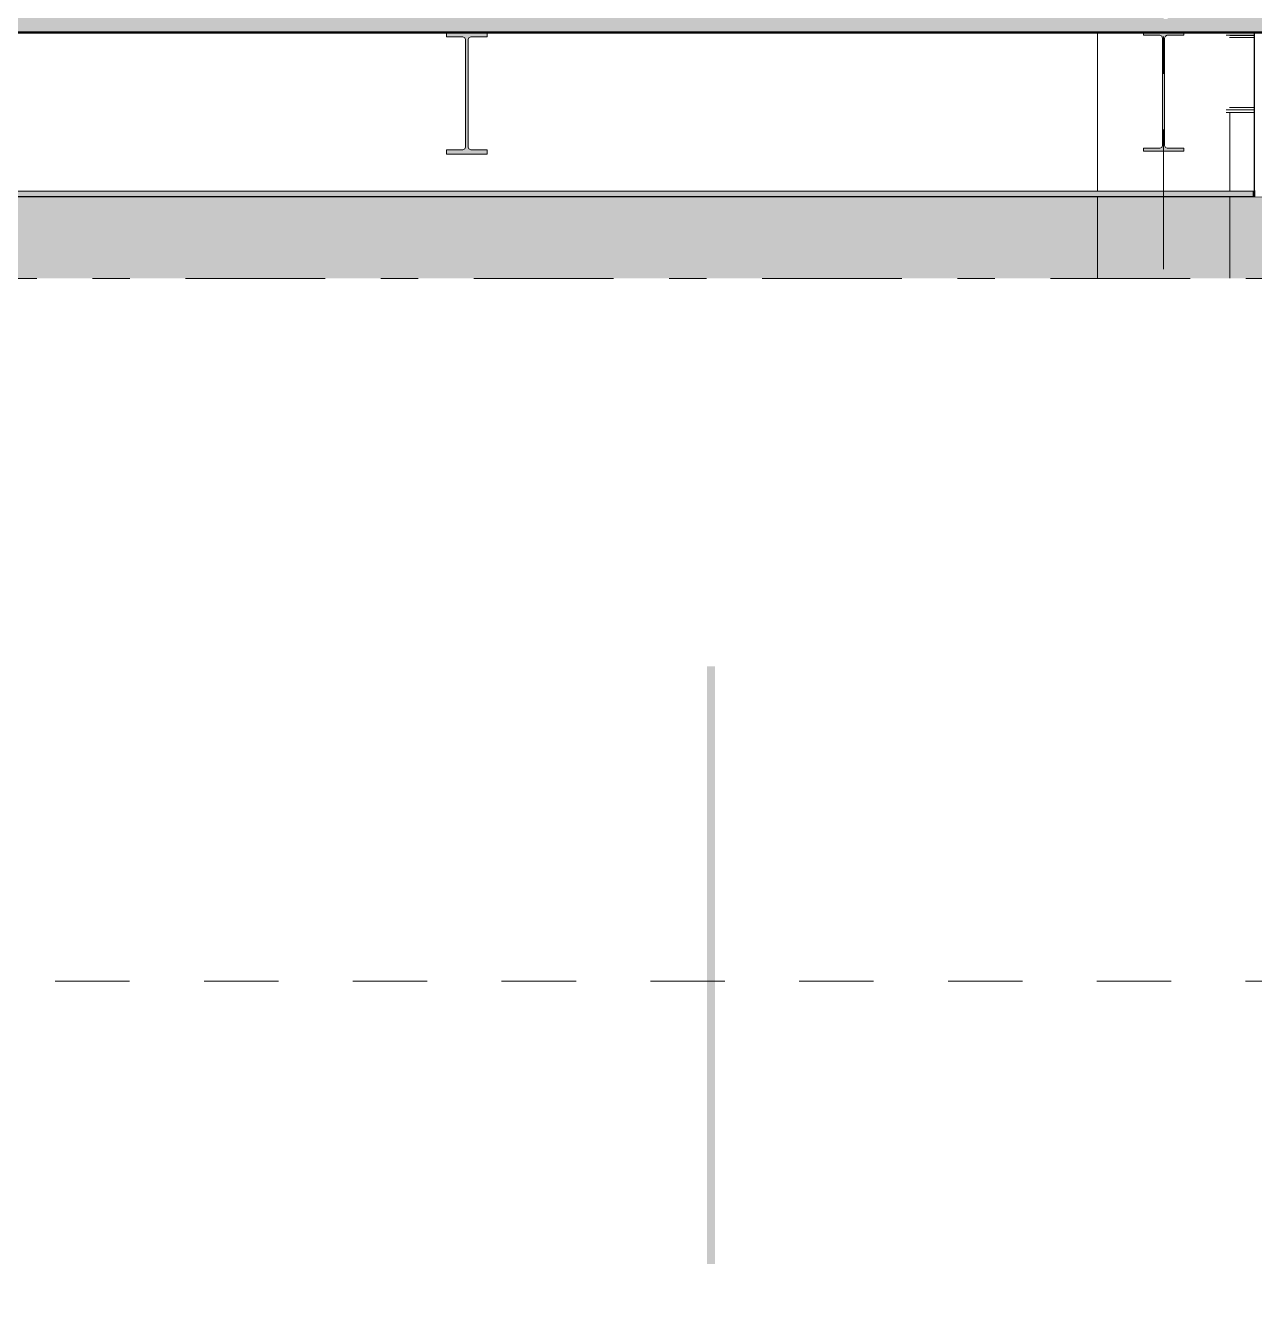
# Model space of a CAD drawing. Header units: millimetres. Extents: x -48147 to 1428745, y -495156 to 18123.
# Drawn here: x 1381457 to 1386117, y -487097 to -482223 of the extents above; entities that cross this region are included whole.
import ezdxf
from ezdxf.enums import TextEntityAlignment as Align

# ---------------------------------------------------------------- set-up
doc = ezdxf.new("R2010")
doc.units = ezdxf.units.MM
doc.header["$MEASUREMENT"] = 0
for name, pattern in [('Dashed', [2822.222233, 1411.111116, -1411.111116]), ('Double Dashed', [1093.611073, 529.166651, -211.666656, 141.111112, -211.666656]), ('Hidden Line', [55, 45, -10]), ('Wipeout_Contour', [1000, 0, -1000])]:
    doc.linetypes.add(name, pattern=pattern)
for name, color, linetype, lineweight, true_color in [('0_Pen_No__103', 7, 'Continuous', 15, 0xa6a6a6), ('0_Pen_No__105', 7, 'Continuous', 15, 0xa6a6a6), ('A-20-M_Ceiling_Pen_No__107', 7, 'Continuous', 15, 0xa6a6a6), ('A-20-M_Ceiling_Pen_No__29', 7, 'Continuous', 50, 0x2a2a2a), ('A-230-M_FLOOR.IFC Import_Pen_No__109', 7, 'Continuous', 15, 0xa6a6a6), ('A-230-M_FLOOR.IFC Import_Pen_No__29', 7, 'Continuous', 50, 0x2a2a2a), ('New_A-15-MG_Structural_Grid_Phase_2_Pen_No__222', 7, 'Continuous', 13, 0x65af33), ('New_A-25-M_Wall_Ext_Pen_No__107', 7, 'Continuous', 15, 0xa6a6a6), ('New_ArchiCAD Doors_Pen_No__63', 7, 'Continuous', 20, 0x606060)]:
    doc.layers.add(name, color=color, linetype=linetype, lineweight=lineweight, true_color=true_color)
for name, color, linetype, lineweight in [('0_Pen_No__143', 254, 'Continuous', 0), ('A-25-M_Wall_Int_Pen_No__87', 8, 'Continuous', 20), ('A-95-P_Drawing_Pen_No__1', 7, 'Continuous', 13), ('New_A-25-M_Wall_Ext_Pen_No__1', 7, 'Continuous', 13), ('New_A-25-M_Wall_Int_Pen_No__87', 8, 'Continuous', 20), ('New_A-25-M_Wall_Int_Pen_No__93', 8, 'Continuous', 13), ('New_A-30-M_Stair_Pen_No__121', 255, 'Continuous', 0), ('S-280-M_STRUCT_FRAME.IFC Import_Pen_No__1', 7, 'Continuous', 13), ('S-280-M_STRUCT_FRAME.IFC Import_Pen_No__160', 5, 'Continuous', 200), ('S-280-M_STRUCT_FRAME.IFC Import_Pen_No__90', 8, 'Continuous', 20)]:
    doc.layers.add(name, color=color, linetype=linetype, lineweight=lineweight)
for name, color, linetype in [('A-20-M_Ceiling', 7, 'Continuous'), ('A-230-M_FLOOR.IFC Import', 7, 'Continuous'), ('A-25-M_Wall_Int', 7, 'Continuous'), ('A-95-P_Drawing', 7, 'Continuous'), ('New_A-15-MG_Structural_Grid_Phase_2', 7, 'Continuous'), ('New_A-20-M_Floor_Slab', 7, 'Continuous'), ('New_A-25-M_Wall_Ext', 7, 'Continuous'), ('New_A-25-M_Wall_Int', 7, 'Continuous'), ('New_ArchiCAD Doors', 7, 'Continuous'), ('S-280-M_STRUCT_FRAME.IFC Import', 7, 'Continuous')]:
    doc.layers.add(name, color=color, linetype=linetype)
doc.styles.add('GENERATED_STYLE_2', font='')
doc.styles.get('GENERATED_STYLE_2').set_extended_font_data('Swis721 BT')

# ---------------------------------------------------------------- blocks, each defined once
blk = doc.blocks.new('Section Elem_11_2', base_point=(1341556.5, -489899))
at = {"color": 254, "linetype": 'Wipeout_Contour', "lineweight": 0, "ltscale": 5846752.659504052}
blk.add_wipeout([(1375523.4, -485849), (1375523.4, -486149), (1381281.4, -486149), (1381779, -485849)], dxfattribs=at).dxf.layer = 'New_A-20-M_Floor_Slab'
blk = doc.blocks.new('Section Elem_17_2', base_point=(1341556.5, -489899))
at = {"color": 254, "linetype": 'Wipeout_Contour', "lineweight": 0, "ltscale": 11748069.37315725}
blk.add_wipeout([(1385790.9, -486924), (1384049.5, -486924), (1384049.5, -489899), (1384049.6, -489899), (1384049.6, -487441), (1385559.6, -487441), (1385559.6, -489899), (1385790.9, -489899)], dxfattribs=at).dxf.layer = 'New_A-25-M_Wall_Int'
at = {"layer": 'New_A-25-M_Wall_Int_Pen_No__87', "linetype": 'Continuous'}
blk.add_line((1385790.9, -486924), (1385790.9, -489899), dxfattribs=at)
blk = doc.blocks.new('Section Elem_23_2', base_point=(1341556.5, -489899))
at = {"color": 254, "linetype": 'Wipeout_Contour', "lineweight": 0, "ltscale": 20611475.70616638}
blk.add_wipeout([(1385790.9, -489899), (1386118.5, -489899), (1386118.5, -487441), (1387928.5, -487441), (1387928.5, -489899), (1389914.5, -489899), (1389914.5, -487441), (1391724.5, -487441), (1391724.5, -489899), (1392094.5, -489899), (1392094.5, -486299), (1388914.7, -486299), (1388914.7, -486924), (1385790.9, -486924)], dxfattribs=at).dxf.layer = 'New_A-25-M_Wall_Int'
blk = doc.blocks.new('Section Elem_68_2', base_point=(1341556.5, -489899))
at = {"color": 254, "linetype": 'Wipeout_Contour', "lineweight": 0, "ltscale": 10247065.73238845}
blk.add_wipeout([(1379089.5, -486673.9), (1375609.5, -488771.3), (1375609.5, -489899), (1384049.5, -489899), (1384049.5, -484649), (1383769.5, -484649), (1380410.6, -486674)], dxfattribs=at).dxf.layer = 'New_A-25-M_Wall_Int'
at = {"layer": 'New_A-25-M_Wall_Int_Pen_No__93', "linetype": 'Continuous'}
for p, q in [((1380410.6, -486674), (1383769.5, -484649)), ((1383769.5, -484649), (1384049.5, -484649)), ((1384049.5, -486924), (1384049.5, -489899))]:
    blk.add_line(p, q, dxfattribs=at)
blk = doc.blocks.new('Section Elem_71_2', base_point=(1341556.5, -489899))
at = {"color": 254, "linetype": 'Wipeout_Contour', "lineweight": 0, "ltscale": 5848104.324988522}
blk.add_wipeout([(1375523.4, -484649), (1375523.4, -485849), (1381779, -485849), (1383769.5, -484649)], dxfattribs=at).dxf.layer = 'New_A-25-M_Wall_Int'
at = {"layer": 'New_A-25-M_Wall_Int_Pen_No__87', "linetype": 'Continuous'}
for p, q in [((1375523.4, -484649), (1383769.5, -484649)), ((1375523.4, -485849), (1381779, -485849))]:
    blk.add_line(p, q, dxfattribs=at)
blk = doc.blocks.new('Section Elem_238_2', base_point=(1341556.5, -489899))
at = {"layer": 'New_A-25-M_Wall_Ext_Pen_No__107', "linetype": 'Continuous', "lineweight": 0, "true_color": 0x535353}
blk.add_hatch(color=251, dxfattribs=at).paths.add_polyline_path([(1386185.2, -477895), (1386182.2, -477895), (1386182.2, -482874), (1386185.2, -482874)])
at = {"layer": 'New_A-25-M_Wall_Ext_Pen_No__107', "linetype": 'Continuous'}
for points in [[(1386200.2, -477895), (1386185.2, -477895), (1386185.2, -482874), (1386200.2, -482874)], [(1386215.2, -482874), (1386215.2, -477895), (1386200.2, -477895), (1386200.2, -482874)]]:
    blk.add_hatch(color=256, dxfattribs=at).paths.add_polyline_path(points)
at = {"layer": 'New_A-25-M_Wall_Ext_Pen_No__1', "linetype": 'Continuous'}
blk.add_line((1386215.2, -477895), (1386215.2, -482874), dxfattribs=at)
at = {"color": 254, "linetype": 'Wipeout_Contour', "lineweight": 0, "ltscale": 5868133.680760654}
blk.add_wipeout([(1386182.2, -477895), (1386118.2, -477895), (1386118.2, -482874), (1386182.2, -482874)], dxfattribs=at).dxf.layer = 'New_A-25-M_Wall_Ext'
at = {"layer": 'New_A-25-M_Wall_Ext_Pen_No__107', "linetype": 'Continuous', "lineweight": 0, "true_color": 0x535353}
blk.add_hatch(color=251, dxfattribs=at).paths.add_polyline_path([(1386118.2, -477895), (1386115.2, -477895), (1386115.2, -482874), (1386118.2, -482874)])
at = {"layer": 'New_A-25-M_Wall_Ext_Pen_No__1', "linetype": 'Continuous'}
for p, q in [((1386115.2, -477895), (1386115.2, -481799)), ((1386118.2, -477895), (1386118.2, -482874)), ((1386182.2, -477895), (1386182.2, -482874)), ((1386185.2, -477895), (1386185.2, -482874)), ((1386200.2, -477895), (1386200.2, -482874)), ((1386115.2, -482099), (1386115.2, -482849))]:
    blk.add_line(p, q, dxfattribs=at)
at = {"layer": 'New_A-25-M_Wall_Ext_Pen_No__1', "linetype": 'Continuous', "flags": 128}
for points in [[(1386118.5, -477895), (1386118.2, -477895), (1386115.2, -477895)], [(1386215.2, -477895), (1386200.2, -477895), (1386185.2, -477895), (1386182.2, -477895), (1386118.5, -477895)], [(1386115.2, -481799), (1386115.2, -481824), (1386115.2, -482099)], [(1386215.2, -482874), (1386200.2, -482874), (1386185.2, -482874), (1386182.2, -482874), (1386118.2, -482874), (1386115.2, -482874)]]:
    blk.add_lwpolyline(points, dxfattribs=at)
blk = doc.blocks.new('Section Elem_239_2', base_point=(1341556.5, -489899))
at = {"color": 254, "linetype": 'Wipeout_Contour', "lineweight": 0, "ltscale": 5876492.687821057}
blk.add_wipeout([(1388914.7, -486924), (1388914.7, -484649), (1384049.5, -484649), (1384049.5, -486924)], dxfattribs=at).dxf.layer = 'New_A-25-M_Wall_Int'
at = {"layer": 'New_A-25-M_Wall_Int_Pen_No__87', "linetype": 'Continuous'}
for p, q in [((1388914.7, -484649), (1384049.5, -484649)), ((1384049.5, -486924), (1384049.5, -484649)), ((1388914.7, -486924), (1384049.5, -486924))]:
    blk.add_line(p, q, dxfattribs=at)
blk = doc.blocks.new('Section Elem_325_2', base_point=(1341556.5, -489899))
at = {"layer": 'A-20-M_Ceiling_Pen_No__107', "linetype": 'Continuous'}
blk.add_hatch(color=256, dxfattribs=at).paths.add_polyline_path([(1386115.2, -482874), (1386115.2, -482849), (1375508.4, -482849), (1375508.4, -482874)])
at = {"layer": 'A-20-M_Ceiling_Pen_No__29', "linetype": 'Continuous'}
for p, q in [((1386115.2, -482849), (1375523.4, -482849)), ((1386115.2, -482849), (1386115.2, -482874)), ((1386115.2, -482874), (1375523.4, -482874))]:
    blk.add_line(p, q, dxfattribs=at)
blk = doc.blocks.new('Section Elem_334_2', base_point=(1341556.5, -489899))
at = {"color": 254, "linetype": 'Wipeout_Contour', "lineweight": 0, "ltscale": 5855850.300559551}
blk.add_wipeout([(1381597.9, -483815), (1381531.9, -483749), (1381531.9, -484649), (1381597.9, -484649)], dxfattribs=at).dxf.layer = 'New_ArchiCAD Doors'
at = {"color": 254, "linetype": 'Wipeout_Contour', "lineweight": 0, "ltscale": 5859413.905955237}
blk.add_wipeout([(1382541.9, -483749), (1382475.9, -483815), (1382475.9, -484649), (1382541.9, -484649)], dxfattribs=at).dxf.layer = 'New_ArchiCAD Doors'
at = {"color": 254, "linetype": 'Wipeout_Contour', "lineweight": 0, "ltscale": 5857058.721850092}
blk.add_wipeout([(1381531.9, -483749), (1381597.9, -483815), (1382475.9, -483815), (1382541.9, -483749)], dxfattribs=at).dxf.layer = 'New_ArchiCAD Doors'
at = {"layer": 'New_ArchiCAD Doors_Pen_No__63', "linetype": 'Continuous'}
for p, q in [((1381531.9, -483749), (1381531.9, -484649)), ((1382541.9, -483749), (1381531.9, -483749)), ((1382541.9, -484649), (1382541.9, -483749))]:
    blk.add_line(p, q, dxfattribs=at)
at = {"color": 254, "linetype": 'Wipeout_Contour', "lineweight": 0, "ltscale": 5856014.48928483}
blk.add_wipeout([(1381604.9, -483822), (1381597.9, -483822), (1381597.9, -484649), (1381604.9, -484649)], dxfattribs=at).dxf.layer = 'New_ArchiCAD Doors'
at = {"color": 254, "linetype": 'Wipeout_Contour', "lineweight": 0, "ltscale": 5859302.494552394}
blk.add_wipeout([(1382468.9, -483822), (1382468.9, -484649), (1382475.9, -484649), (1382475.9, -483822)], dxfattribs=at).dxf.layer = 'New_ArchiCAD Doors'
at = {"color": 254, "linetype": 'Wipeout_Contour', "lineweight": 0, "ltscale": 8785663.05676935}
blk.add_wipeout([(1381597.9, -483815), (1381597.9, -483822), (1381604.9, -483822), (1382468.9, -483822), (1382475.9, -483822), (1382475.9, -483815)], dxfattribs=at).dxf.layer = 'New_ArchiCAD Doors'
at = {"color": 254, "linetype": 'Wipeout_Contour', "lineweight": 0, "ltscale": 5857658.421251265}
blk.add_wipeout([(1382468.9, -483822), (1381604.9, -483822), (1381604.9, -484649), (1382468.9, -484649)], dxfattribs=at).dxf.layer = 'New_ArchiCAD Doors'
at = {"layer": 'New_ArchiCAD Doors_Pen_No__63', "linetype": 'Continuous'}
for p, q in [((1381597.9, -484649), (1381597.9, -483815)), ((1381597.9, -483815), (1382475.9, -483815)), ((1381604.9, -484649), (1381604.9, -483822)), ((1381604.9, -483822), (1382468.9, -483822)), ((1382468.9, -483824.2), (1382432.1, -483866.1)), ((1382468.9, -484649), (1382468.9, -483822)), ((1382468.9, -483822), (1382468.9, -484649)), ((1382475.9, -483815), (1382475.9, -484649)), ((1382399.2, -483903.7), (1382346.4, -483963.8)), ((1382313.4, -484001.4), (1382260.7, -484061.6)), ((1382227.7, -484099.1), (1382175, -484159.3)), ((1382142, -484196.9), (1382089.2, -484257)), ((1382056.3, -484294.6), (1382003.5, -484354.7)), ((1381970.5, -484392.3), (1381917.8, -484452.5)), ((1381884.8, -484490.1), (1381832.1, -484550.2)), ((1381799.1, -484587.8), (1381746.3, -484647.9))]:
    blk.add_line(p, q, dxfattribs=at)
blk = doc.blocks.new('Section Elem_335_2', base_point=(1341556.5, -489899))
at = {"color": 254, "linetype": 'Wipeout_Contour', "lineweight": 0, "ltscale": 41016348.50802457}
blk.add_wipeout([(1383052.8, -482249), (1380693.5, -482249), (1380693.5, -482849), (1385522.5, -482849), (1385522.5, -482249), (1383207.2, -482249), (1383207.2, -482266), (1383145, -482266), (1383137.8, -482268.9), (1383134.8, -482276.2), (1383134.8, -482414), (1383134.9, -482414), (1383134.9, -482614), (1383134.8, -482614), (1383134.8, -482683.8), (1383137.8, -482691), (1383145, -482694), (1383207.2, -482694), (1383207.2, -482711), (1383052.8, -482711), (1383052.8, -482694), (1383115, -482694), (1383122.2, -482691), (1383125.2, -482683.8), (1383125.2, -482276.2), (1383122.2, -482268.9), (1383115, -482266), (1383052.8, -482266)], dxfattribs=at).dxf.layer = 'New_A-25-M_Wall_Int'
at = {"color": 254, "linetype": 'Wipeout_Contour', "lineweight": 0, "ltscale": 11718688.72198509}
blk.add_wipeout([(1380693.5, -484649), (1381531.9, -484649), (1381531.9, -483749), (1382541.9, -483749), (1382541.9, -484649), (1385522.5, -484649), (1385522.5, -482874), (1380693.5, -482874)], dxfattribs=at).dxf.layer = 'New_A-25-M_Wall_Int'
blk = doc.blocks.new('Section Elem_343_2', base_point=(1341556.5, -489899))
at = {"color": 254, "linetype": 'Wipeout_Contour', "lineweight": 0, "ltscale": 5870863.049274057}
blk.add_wipeout([(1386024.4, -482849), (1386115.2, -482849), (1386115.2, -482552.8), (1386024.4, -482552.8)], dxfattribs=at).dxf.layer = 'New_A-25-M_Wall_Int'
at = {"color": 254, "linetype": 'Wipeout_Contour', "lineweight": 0, "ltscale": 11751953.11069979}
blk.add_wipeout([(1388169.5, -482874), (1386024.4, -482874), (1386024.4, -484649), (1386165.2, -484649), (1386165.2, -483391), (1387675.2, -483391), (1387675.2, -484649), (1388169.5, -484649)], dxfattribs=at).dxf.layer = 'New_A-25-M_Wall_Int'
blk = doc.blocks.new('Section Elem_352_2', base_point=(1341556.5, -489899))
at = {"color": 254, "linetype": 'Wipeout_Contour', "lineweight": 0, "ltscale": 5868604.122242348}
blk.add_wipeout([(1385526.8, -482249), (1385522.5, -482249), (1385522.5, -482849), (1385526.8, -482849)], dxfattribs=at).dxf.layer = 'A-25-M_Wall_Int'
at = {"color": 254, "linetype": 'Wipeout_Contour', "lineweight": 0, "ltscale": 5870201.93145214}
blk.add_wipeout([(1385526.8, -482874), (1385522.5, -482874), (1385522.5, -484649), (1385526.8, -484649)], dxfattribs=at).dxf.layer = 'A-25-M_Wall_Int'
at = {"color": 254, "linetype": 'Wipeout_Contour', "lineweight": 0, "ltscale": 5868634.541838987}
blk.add_wipeout([(1385538.6, -482249), (1385526.8, -482249), (1385526.8, -482849), (1385538.6, -482849)], dxfattribs=at).dxf.layer = 'A-25-M_Wall_Int'
at = {"color": 254, "linetype": 'Wipeout_Contour', "lineweight": 0, "ltscale": 5870232.342892321}
blk.add_wipeout([(1385526.8, -482874), (1385526.8, -484649), (1385538.6, -484649), (1385538.6, -482874)], dxfattribs=at).dxf.layer = 'A-25-M_Wall_Int'
at = {"color": 254, "linetype": 'Wipeout_Contour', "lineweight": 0, "ltscale": 5868692.592222963}
blk.add_wipeout([(1385557.5, -482249), (1385538.6, -482249), (1385538.6, -482849), (1385557.5, -482849)], dxfattribs=at).dxf.layer = 'A-25-M_Wall_Int'
at = {"color": 254, "linetype": 'Wipeout_Contour', "lineweight": 0, "ltscale": 5870290.377400016}
blk.add_wipeout([(1385557.5, -482874), (1385538.6, -482874), (1385538.6, -484649), (1385557.5, -484649)], dxfattribs=at).dxf.layer = 'A-25-M_Wall_Int'
at = {"layer": 'A-25-M_Wall_Int_Pen_No__87', "linetype": 'Continuous'}
for p, q in [((1385522.5, -482249), (1385522.5, -482849)), ((1385522.5, -482874), (1385522.5, -484649))]:
    blk.add_line(p, q, dxfattribs=at)
at = {"color": 254, "linetype": 'Wipeout_Contour', "lineweight": 0, "ltscale": 5868776.509040369}
blk.add_wipeout([(1385583, -482249), (1385557.5, -482249), (1385557.5, -482849), (1385583, -482849)], dxfattribs=at).dxf.layer = 'A-25-M_Wall_Int'
at = {"color": 254, "linetype": 'Wipeout_Contour', "lineweight": 0, "ltscale": 5870374.271336692}
blk.add_wipeout([(1385583, -482874), (1385557.5, -482874), (1385557.5, -484649), (1385583, -484649)], dxfattribs=at).dxf.layer = 'A-25-M_Wall_Int'
at = {"color": 254, "linetype": 'Wipeout_Contour', "lineweight": 0, "ltscale": 5868883.74282873}
blk.add_wipeout([(1385614.3, -482249), (1385583, -482249), (1385583, -482849), (1385614.3, -482849)], dxfattribs=at).dxf.layer = 'A-25-M_Wall_Int'
at = {"color": 254, "linetype": 'Wipeout_Contour', "lineweight": 0, "ltscale": 5870481.475933556}
blk.add_wipeout([(1385614.3, -482874), (1385583, -482874), (1385583, -484649), (1385614.3, -484649)], dxfattribs=at).dxf.layer = 'A-25-M_Wall_Int'
at = {"color": 254, "linetype": 'Wipeout_Contour', "lineweight": 0, "ltscale": 5869011.035979974}
blk.add_wipeout([(1385650.4, -482249), (1385614.3, -482249), (1385614.3, -482849), (1385650.4, -482849)], dxfattribs=at).dxf.layer = 'A-25-M_Wall_Int'
at = {"color": 254, "linetype": 'Wipeout_Contour', "lineweight": 0, "ltscale": 5870608.734420548}
blk.add_wipeout([(1385650.4, -482874), (1385614.3, -482874), (1385614.3, -484649), (1385650.4, -484649)], dxfattribs=at).dxf.layer = 'A-25-M_Wall_Int'
at = {"color": 254, "linetype": 'Wipeout_Contour', "lineweight": 0, "ltscale": 5869154.52040201}
blk.add_wipeout([(1385690.3, -482249), (1385650.4, -482249), (1385650.4, -482849), (1385690.3, -482849)], dxfattribs=at).dxf.layer = 'A-25-M_Wall_Int'
at = {"color": 254, "linetype": 'Wipeout_Contour', "lineweight": 0, "ltscale": 5870752.179893645}
blk.add_wipeout([(1385690.3, -482874), (1385650.4, -482874), (1385650.4, -484649), (1385690.3, -484649)], dxfattribs=at).dxf.layer = 'A-25-M_Wall_Int'
at = {"color": 254, "linetype": 'Wipeout_Contour', "lineweight": 0, "ltscale": 14673260.80785705}
blk.add_wipeout([(1385690.3, -482849), (1385732.7, -482849), (1385732.7, -482698.8), (1385697.2, -482698.8), (1385697.2, -482687.9), (1385732.7, -482687.9), (1385732.7, -482259.9), (1385697.2, -482259.9), (1385697.2, -482249), (1385690.3, -482249)], dxfattribs=at).dxf.layer = 'A-25-M_Wall_Int'
at = {"color": 254, "linetype": 'Wipeout_Contour', "lineweight": 0, "ltscale": 5870907.453567717}
blk.add_wipeout([(1385732.7, -482874), (1385690.3, -482874), (1385690.3, -484649), (1385732.7, -484649)], dxfattribs=at).dxf.layer = 'A-25-M_Wall_Int'
at = {"color": 254, "linetype": 'Wipeout_Contour', "lineweight": 0, "ltscale": 11738765.47420625}
blk.add_wipeout([(1385759.4, -482259.9), (1385732.7, -482259.9), (1385732.7, -482687.9), (1385759.4, -482687.9), (1385766.7, -482684.9), (1385769.6, -482677.7), (1385769.6, -482270.1), (1385766.7, -482262.8)], dxfattribs=at).dxf.layer = 'A-25-M_Wall_Int'
at = {"color": 254, "linetype": 'Wipeout_Contour', "lineweight": 0, "ltscale": 5871069.838075984}
blk.add_wipeout([(1385776.3, -482874), (1385732.7, -482874), (1385732.7, -484649), (1385776.3, -484649)], dxfattribs=at).dxf.layer = 'A-25-M_Wall_Int'
at = {"color": 254, "linetype": 'Wipeout_Contour', "lineweight": 0, "ltscale": 5869768.060351291}
blk.add_wipeout([(1385732.7, -482698.8), (1385732.7, -482849), (1385776.3, -482849), (1385776.3, -482698.8)], dxfattribs=at).dxf.layer = 'A-25-M_Wall_Int'
at = {"color": 254, "linetype": 'Wipeout_Contour', "lineweight": 0, "ltscale": 5871234.399376881}
blk.add_wipeout([(1385776.3, -482874), (1385776.3, -484649), (1385819.8, -484649), (1385819.8, -482874)], dxfattribs=at).dxf.layer = 'A-25-M_Wall_Int'
at = {"color": 254, "linetype": 'Wipeout_Contour', "lineweight": 0, "ltscale": 5869932.658207783}
blk.add_wipeout([(1385819.8, -482698.8), (1385776.3, -482698.8), (1385776.3, -482849), (1385819.8, -482849)], dxfattribs=at).dxf.layer = 'A-25-M_Wall_Int'
at = {"color": 254, "linetype": 'Wipeout_Contour', "lineweight": 0, "ltscale": 5871396.137320969}
blk.add_wipeout([(1385861.9, -482874), (1385819.8, -482874), (1385819.8, -484649), (1385861.9, -484649)], dxfattribs=at).dxf.layer = 'A-25-M_Wall_Int'
at = {"color": 254, "linetype": 'Wipeout_Contour', "lineweight": 0, "ltscale": 11739025.48355407}
blk.add_wipeout([(1385780.2, -482262.8), (1385777.2, -482270.1), (1385777.2, -482677.7), (1385780.2, -482684.9), (1385787.4, -482687.9), (1385819.8, -482687.9), (1385819.8, -482259.9), (1385787.4, -482259.9)], dxfattribs=at).dxf.layer = 'A-25-M_Wall_Int'
at = {"color": 254, "linetype": 'Wipeout_Contour', "lineweight": 0, "ltscale": 5871550.137883725}
blk.add_wipeout([(1385901.4, -482874), (1385861.9, -482874), (1385861.9, -484649), (1385901.4, -484649)], dxfattribs=at).dxf.layer = 'A-25-M_Wall_Int'
at = {"color": 254, "linetype": 'Wipeout_Contour', "lineweight": 0, "ltscale": 14674489.76442409}
blk.add_wipeout([(1385819.8, -482849), (1385861.9, -482849), (1385861.9, -482249), (1385849.6, -482249), (1385849.6, -482259.9), (1385819.8, -482259.9), (1385819.8, -482687.9), (1385849.6, -482687.9), (1385849.6, -482698.8), (1385819.8, -482698.8)], dxfattribs=at).dxf.layer = 'A-25-M_Wall_Int'
at = {"color": 254, "linetype": 'Wipeout_Contour', "lineweight": 0, "ltscale": 5871691.721358056}
blk.add_wipeout([(1385936.9, -482874), (1385901.4, -482874), (1385901.4, -484649), (1385936.9, -484649)], dxfattribs=at).dxf.layer = 'A-25-M_Wall_Int'
at = {"color": 254, "linetype": 'Wipeout_Contour', "lineweight": 0, "ltscale": 5869952.69553731}
blk.add_wipeout([(1385901.4, -482249), (1385861.9, -482249), (1385861.9, -482849), (1385901.4, -482849)], dxfattribs=at).dxf.layer = 'A-25-M_Wall_Int'
at = {"color": 254, "linetype": 'Wipeout_Contour', "lineweight": 0, "ltscale": 5871787.714398175}
blk.add_wipeout([(1385952.2, -482874), (1385936.9, -482874), (1385936.9, -484649), (1385952.2, -484649)], dxfattribs=at).dxf.layer = 'A-25-M_Wall_Int'
at = {"color": 254, "linetype": 'Wipeout_Contour', "lineweight": 0, "ltscale": 5870094.317525742}
blk.add_wipeout([(1385936.9, -482249), (1385901.4, -482249), (1385901.4, -482849), (1385936.9, -482849)], dxfattribs=at).dxf.layer = 'A-25-M_Wall_Int'
at = {"color": 254, "linetype": 'Wipeout_Contour', "lineweight": 0, "ltscale": 5870190.336672099}
blk.add_wipeout([(1385952.2, -482249), (1385936.9, -482249), (1385936.9, -482849), (1385952.2, -482849)], dxfattribs=at).dxf.layer = 'A-25-M_Wall_Int'
blk = doc.blocks.new('Section Elem_353_2', base_point=(1341556.5, -489899))
at = {"color": 254, "linetype": 'Wipeout_Contour', "lineweight": 0, "ltscale": 5870248.09479457}
blk.add_wipeout([(1385967.5, -482249), (1385952.2, -482249), (1385952.2, -482849), (1385967.5, -482849)], dxfattribs=at).dxf.layer = 'A-25-M_Wall_Int'
at = {"color": 254, "linetype": 'Wipeout_Contour', "lineweight": 0, "ltscale": 5871845.456844569}
blk.add_wipeout([(1385967.5, -482874), (1385952.2, -482874), (1385952.2, -484649), (1385967.5, -484649)], dxfattribs=at).dxf.layer = 'A-25-M_Wall_Int'
at = {"color": 254, "linetype": 'Wipeout_Contour', "lineweight": 0, "ltscale": 5870323.595487963}
blk.add_wipeout([(1385992.2, -482249), (1385967.5, -482249), (1385967.5, -482849), (1385992.2, -482849)], dxfattribs=at).dxf.layer = 'A-25-M_Wall_Int'
at = {"color": 254, "linetype": 'Wipeout_Contour', "lineweight": 0, "ltscale": 5871920.936895851}
blk.add_wipeout([(1385992.2, -482874), (1385967.5, -482874), (1385967.5, -484649), (1385992.2, -484649)], dxfattribs=at).dxf.layer = 'A-25-M_Wall_Int'
at = {"color": 254, "linetype": 'Wipeout_Contour', "lineweight": 0, "ltscale": 5870404.284718275}
blk.add_wipeout([(1386010.2, -482249), (1385992.2, -482249), (1385992.2, -482849), (1386010.2, -482849)], dxfattribs=at).dxf.layer = 'A-25-M_Wall_Int'
at = {"color": 254, "linetype": 'Wipeout_Contour', "lineweight": 0, "ltscale": 5872001.604145487}
blk.add_wipeout([(1386010.2, -482874), (1385992.2, -482874), (1385992.2, -484649), (1386010.2, -484649)], dxfattribs=at).dxf.layer = 'A-25-M_Wall_Int'
at = {"color": 254, "linetype": 'Wipeout_Contour', "lineweight": 0, "ltscale": 14675945.55793483}
blk.add_wipeout([(1386010.4, -482249), (1386010.2, -482249), (1386010.2, -482849), (1386021.1, -482849), (1386021.1, -482552.8), (1386010.4, -482552.8), (1386010.4, -482542.6), (1386021.1, -482542.6), (1386021.1, -482259.2), (1386010.4, -482259.2)], dxfattribs=at).dxf.layer = 'A-25-M_Wall_Int'
at = {"color": 254, "linetype": 'Wipeout_Contour', "lineweight": 0, "ltscale": 5872056.136066051}
blk.add_wipeout([(1386010.2, -484649), (1386021.1, -484649), (1386021.1, -482874), (1386010.2, -482874)], dxfattribs=at).dxf.layer = 'A-25-M_Wall_Int'
at = {"color": 254, "linetype": 'Wipeout_Contour', "lineweight": 0, "ltscale": 5870685.301025407}
blk.add_wipeout([(1386021.1, -482849), (1386024.4, -482849), (1386024.4, -482552.8), (1386021.1, -482552.8)], dxfattribs=at).dxf.layer = 'A-25-M_Wall_Int'
at = {"color": 254, "linetype": 'Wipeout_Contour', "lineweight": 0, "ltscale": 5872082.87622317}
blk.add_wipeout([(1386021.1, -482874), (1386021.1, -484649), (1386024.4, -484649), (1386024.4, -482874)], dxfattribs=at).dxf.layer = 'A-25-M_Wall_Int'
at = {"layer": 'A-25-M_Wall_Int_Pen_No__87', "linetype": 'Continuous'}
blk.add_line((1386024.4, -482874), (1386024.4, -484649), dxfattribs=at)
at = {"color": 254, "linetype": 'Wipeout_Contour', "lineweight": 0, "ltscale": 11740582.22301705}
blk.add_wipeout([(1386021.1, -482542.6), (1386023.3, -482542.6), (1386023.7, -482539.9), (1386023.9, -482533.7), (1386023.9, -482268.1), (1386023.7, -482261.8), (1386023.3, -482259.2), (1386021.1, -482259.2)], dxfattribs=at).dxf.layer = 'A-25-M_Wall_Int'
at = {"layer": 'A-25-M_Wall_Int_Pen_No__87', "linetype": 'Continuous'}
blk.add_line((1386024.4, -482552.8), (1386024.4, -482849), dxfattribs=at)
blk = doc.blocks.new('Section Elem_394_2', base_point=(1341556.5, -489899))
at = {"layer": 'S-280-M_STRUCT_FRAME.IFC Import_Pen_No__160', "linetype": 'Continuous', "lineweight": 0, "true_color": 0x00007f}
blk.add_hatch(color=176, dxfattribs=at).paths.add_polyline_path([(1385697.2, -482698.8), (1385849.6, -482698.8), (1385849.6, -482687.9), (1385787.4, -482687.9), (1385780.2, -482684.9), (1385777.2, -482677.7), (1385777.2, -482270.1), (1385780.2, -482262.8), (1385787.4, -482259.9), (1385849.6, -482259.9), (1385849.6, -482249), (1385697.2, -482249), (1385697.2, -482259.9), (1385759.4, -482259.9), (1385766.7, -482262.8), (1385769.6, -482270.1), (1385769.6, -482677.7), (1385766.7, -482684.9), (1385759.4, -482687.9), (1385697.2, -482687.9)])
at = {"layer": 'S-280-M_STRUCT_FRAME.IFC Import_Pen_No__1', "linetype": 'Continuous'}
for p, q in [((1385697.2, -482249), (1385697.2, -482259.9)), ((1385849.6, -482249), (1385849.6, -482259.9)), ((1385697.2, -482687.9), (1385697.2, -482698.8)), ((1385849.6, -482698.8), (1385697.2, -482698.8)), ((1385849.6, -482687.9), (1385849.6, -482698.8))]:
    blk.add_line(p, q, dxfattribs=at)
at = {"layer": 'S-280-M_STRUCT_FRAME.IFC Import_Pen_No__1', "linetype": 'Continuous', "flags": 128}
for points in [[(1385766.7, -482262.8), (1385759.4, -482259.9), (1385697.2, -482259.9)], [(1385766.7, -482262.8), (1385769.6, -482270.1), (1385769.6, -482677.7), (1385766.7, -482684.9)], [(1385780.2, -482262.8), (1385777.2, -482270.1), (1385777.2, -482677.7), (1385780.2, -482684.9)], [(1385849.6, -482259.9), (1385787.4, -482259.9), (1385780.2, -482262.8)], [(1385766.7, -482684.9), (1385759.4, -482687.9), (1385697.2, -482687.9)], [(1385780.2, -482684.9), (1385787.4, -482687.9), (1385849.6, -482687.9)]]:
    blk.add_lwpolyline(points, dxfattribs=at)
blk = doc.blocks.new('Section Elem_399_2', base_point=(1341556.5, -489899))
at = {"layer": 'S-280-M_STRUCT_FRAME.IFC Import_Pen_No__1', "linetype": 'Continuous'}
for p, q in [((1383052.8, -482249), (1383052.8, -482266)), ((1383207.2, -482249), (1383207.2, -482266)), ((1383052.8, -482694), (1383052.8, -482711)), ((1383207.2, -482694), (1383207.2, -482711)), ((1383207.2, -482711), (1383052.8, -482711))]:
    blk.add_line(p, q, dxfattribs=at)
at = {"layer": 'S-280-M_STRUCT_FRAME.IFC Import_Pen_No__1', "linetype": 'Continuous', "flags": 128}
for points in [[(1383122.2, -482268.9), (1383115, -482266), (1383052.8, -482266)], [(1383207.2, -482266), (1383145, -482266), (1383137.8, -482268.9)], [(1383122.2, -482691), (1383115, -482694), (1383052.8, -482694)], [(1383137.8, -482691), (1383145, -482694), (1383207.2, -482694)]]:
    blk.add_lwpolyline(points, dxfattribs=at)
at = {"color": 254, "linetype": 'Wipeout_Contour', "lineweight": 0, "ltscale": 5859531.264025118}
blk.add_wipeout([(1383134.8, -482614), (1383134.9, -482614), (1383134.9, -482414), (1383134.8, -482414)], dxfattribs=at).dxf.layer = 'S-280-M_STRUCT_FRAME.IFC Import'
at = {"layer": 'S-280-M_STRUCT_FRAME.IFC Import_Pen_No__160', "linetype": 'Continuous', "lineweight": 0, "true_color": 0x00007f}
blk.add_hatch(color=176, dxfattribs=at).paths.add_polyline_path([(1383052.8, -482711), (1383207.2, -482711), (1383207.2, -482694), (1383145, -482694), (1383137.8, -482691), (1383134.8, -482683.8), (1383134.8, -482276.2), (1383137.8, -482268.9), (1383145, -482266), (1383207.2, -482266), (1383207.2, -482249), (1383052.8, -482249), (1383052.8, -482266), (1383115, -482266), (1383122.2, -482268.9), (1383125.2, -482276.2), (1383125.2, -482683.8), (1383122.2, -482691), (1383115, -482694), (1383052.8, -482694)])
at = {"layer": 'S-280-M_STRUCT_FRAME.IFC Import_Pen_No__1', "linetype": 'Continuous', "flags": 128}
for points in [[(1383122.2, -482268.9), (1383125.2, -482276.2), (1383125.2, -482683.8), (1383122.2, -482691)], [(1383137.8, -482268.9), (1383134.8, -482276.2), (1383134.8, -482683.8), (1383137.8, -482691)]]:
    blk.add_lwpolyline(points, dxfattribs=at)
at = {"layer": 'S-280-M_STRUCT_FRAME.IFC Import_Pen_No__90', "linetype": 'Continuous'}
blk.add_line((1383134.9, -482414), (1383134.9, -482614), dxfattribs=at)
blk = doc.blocks.new('Section Elem_403_2', base_point=(1341556.5, -489899))
at = {"color": 254, "linetype": 'Wipeout_Contour', "lineweight": 0, "ltscale": 5870249.013520218}
blk.add_wipeout([(1386010.4, -482259.2), (1386115.2, -482259.2), (1386115.2, -482249), (1386010.4, -482249)], dxfattribs=at).dxf.layer = 'S-280-M_STRUCT_FRAME.IFC Import'
at = {"color": 254, "linetype": 'Wipeout_Contour', "lineweight": 0, "ltscale": 5870635.036743219}
blk.add_wipeout([(1386115.2, -482542.6), (1386010.4, -482542.6), (1386010.4, -482552.8), (1386115.2, -482552.8)], dxfattribs=at).dxf.layer = 'S-280-M_STRUCT_FRAME.IFC Import'
at = {"color": 254, "linetype": 'Wipeout_Contour', "lineweight": 0, "ltscale": 5870282.224234435}
blk.add_wipeout([(1386115.2, -482259.2), (1386023.3, -482259.2), (1386023.7, -482261.8), (1386115.2, -482261.8)], dxfattribs=at).dxf.layer = 'S-280-M_STRUCT_FRAME.IFC Import'
at = {"color": 254, "linetype": 'Wipeout_Contour', "lineweight": 0, "ltscale": 5870288.715985125}
blk.add_wipeout([(1386115.2, -482261.8), (1386023.7, -482261.8), (1386023.9, -482268.1), (1386115.2, -482268.1)], dxfattribs=at).dxf.layer = 'S-280-M_STRUCT_FRAME.IFC Import'
at = {"color": 254, "linetype": 'Wipeout_Contour', "lineweight": 0, "ltscale": 5870467.645179347}
blk.add_wipeout([(1386023.9, -482533.7), (1386115.2, -482533.7), (1386115.2, -482268.1), (1386023.9, -482268.1)], dxfattribs=at).dxf.layer = 'S-280-M_STRUCT_FRAME.IFC Import'
at = {"layer": 'S-280-M_STRUCT_FRAME.IFC Import_Pen_No__90', "linetype": 'Continuous'}
for p, q in [((1386010.4, -482259.2), (1386115.2, -482259.2)), ((1386023.9, -482268.1), (1386115.2, -482268.1))]:
    blk.add_line(p, q, dxfattribs=at)
at = {"color": 254, "linetype": 'Wipeout_Contour', "lineweight": 0, "ltscale": 5870646.197625651}
blk.add_wipeout([(1386023.9, -482533.7), (1386023.7, -482539.9), (1386115.2, -482539.9), (1386115.2, -482533.7)], dxfattribs=at).dxf.layer = 'S-280-M_STRUCT_FRAME.IFC Import'
at = {"color": 254, "linetype": 'Wipeout_Contour', "lineweight": 0, "ltscale": 5870651.407499542}
blk.add_wipeout([(1386023.7, -482539.9), (1386023.3, -482542.6), (1386115.2, -482542.6), (1386115.2, -482539.9)], dxfattribs=at).dxf.layer = 'S-280-M_STRUCT_FRAME.IFC Import'
at = {"layer": 'S-280-M_STRUCT_FRAME.IFC Import_Pen_No__90', "linetype": 'Continuous'}
for p, q in [((1386010.4, -482542.6), (1386115.2, -482542.6)), ((1386010.4, -482552.8), (1386115.2, -482552.8)), ((1386023.9, -482533.7), (1386115.2, -482533.7))]:
    blk.add_line(p, q, dxfattribs=at)
blk = doc.blocks.new('Section Elem_600_2', base_point=(1341556.5, -489899))
at = {"color": 254, "linetype": 'Wipeout_Contour', "lineweight": 0, "ltscale": 11717707.04647221}
blk.add_wipeout([(1386175.5, -482249), (1386175.5, -482099), (1385788.4, -482099), (1385788.4, -482197.7), (1385773.4, -482197.7), (1385773.4, -482099), (1374573.5, -482099), (1374573.5, -482249)], dxfattribs=at).dxf.layer = 'A-230-M_FLOOR.IFC Import'
at = {"layer": 'A-230-M_FLOOR.IFC Import_Pen_No__109', "linetype": 'Continuous'}
h = blk.add_hatch(dxfattribs=at)
h.set_pattern_fill('Lightweight_Concrete_0002', color=256, style=0, pattern_type=2)
h.set_pattern_definition([(0, (1341556.5, -489898.95), (0, 779.423), [48.75, -401.25]), (0, (1341781.5, -489509.24), (0, 779.423), [48.75, -401.25]), (60, (1341556.5, -489898.95), (-675, 389.711), [48.75, -401.25]), (60, (1342006.5, -489898.95), (-675, 389.711), [48.75, -401.25]), (120, (1341605.3, -489898.95), (675, 389.711), [48.75, -401.25]), (120, (1342055.3, -489898.95), (675, 389.711), [48.75, -401.25]), (0, (1341556.51, -489823.95), (0, 150), [0, -150, 0, -225]), (45, (1341631.51, -489823.95), (-106.066, 106.066), [0, -112.5, 0, -187.5])])
h.paths.add_polyline_path([(1386175.5, -482249), (1386175.5, -482099), (1385788.4, -482099), (1385788.4, -482197.7), (1385773.4, -482197.7), (1385773.4, -482099), (1374573.5, -482099), (1374573.5, -482249)])
at = {"layer": 'A-230-M_FLOOR.IFC Import_Pen_No__29', "linetype": 'Continuous'}
for p, q in [((1383052.8, -482249), (1380348.1, -482249)), ((1383207.2, -482249), (1383052.8, -482249)), ((1385697.2, -482249), (1383207.2, -482249)), ((1385849.6, -482249), (1385697.2, -482249)), ((1386175.5, -482249), (1385849.6, -482249))]:
    blk.add_line(p, q, dxfattribs=at)
blk = doc.blocks.new('Standard grid marker[4]_2', base_point=(1385773.5, -468494.3))
at = {"layer": 'New_A-15-MG_Structural_Grid_Phase_2_Pen_No__222', "linetype": 'Double Dashed'}
blk.add_line((1385773.5, -469494.3), (1385773.5, -492899), dxfattribs=at)
at = {"layer": 'New_A-15-MG_Structural_Grid_Phase_2_Pen_No__222', "style": 'GENERATED_STYLE_2'}
for tag, p in [('AC_MarkerText_1_0', (1385773.5, -467950.9)), ('AC_MarkerText_1_1', (1385773.5, -494355.6))]:
    blk.add_attdef(tag, text='', height=350, rotation=360, dxfattribs=at).set_placement(p, align=Align.MIDDLE_CENTER)
blk = doc.blocks.new('S-27 Building Section_STORY_MARKER', base_point=(1341556.5, -489899))
at = {"layer": '0_Pen_No__105', "linetype": 'Dashed', "ltscale": 0.2}
blk.add_line((1357862.3, -485849), (1422610.8, -485849), dxfattribs=at)

msp = doc.modelspace()

# ---------------------------------------------------------------- block references
at = {"layer": 'New_A-20-M_Floor_Slab'}
msp.add_blockref('Section Elem_11_2', (1341556.5, -489899), dxfattribs=at)
at = {"layer": 'New_A-25-M_Wall_Ext'}
msp.add_blockref('Section Elem_238_2', (1341556.5, -489899), dxfattribs=at)
at = {"layer": 'New_A-25-M_Wall_Int'}
msp.add_blockref('Section Elem_17_2', (1341556.5, -489899), dxfattribs=at)

# ---------------------------------------------------------------- next in the draw order: block references
at = {"layer": 'A-20-M_Ceiling'}
msp.add_blockref('Section Elem_325_2', (1341556.5, -489899), dxfattribs=at)
at = {"layer": 'New_A-25-M_Wall_Int'}
for name in ['Section Elem_68_2', 'Section Elem_23_2']:
    msp.add_blockref(name, (1341556.5, -489899), dxfattribs=at)

# ---------------------------------------------------------------- next in the draw order: block references
for name in ['Section Elem_71_2', 'Section Elem_239_2']:
    msp.add_blockref(name, (1341556.5, -489899), dxfattribs=at)

# ---------------------------------------------------------------- next in the draw order: linework, layer by layer
at = {"layer": '0_Pen_No__103', "linetype": 'Hidden Line', "flags": 128}
for points in [[(1375385.5, -484749), (1383603.6, -484749)], [(1375385.5, -484799), (1383520.7, -484799)], [(1376009.5, -489899), (1376009.5, -489730.2), (1376289.5, -489730.2), (1376289.5, -489561.5), (1376569.5, -489561.5), (1376569.5, -489392.7), (1376849.5, -489392.7), (1376849.5, -489224), (1377129.5, -489224), (1377129.5, -489055.2), (1377409.5, -489055.2), (1377409.5, -488886.5), (1377689.5, -488886.5), (1377689.5, -488717.7), (1377969.5, -488717.7), (1377969.5, -488549), (1378249.5, -488549), (1378249.5, -488380.2), (1378529.5, -488380.2), (1378529.5, -488211.5), (1378809.5, -488211.5), (1378809.5, -488042.7), (1379089.5, -488042.7), (1379089.5, -487874), (1380690.5, -487874), (1380690.5, -487705.2), (1380970.5, -487705.2), (1380970.5, -487536.5), (1381250.5, -487536.5), (1381250.5, -487367.7), (1381530.5, -487367.7), (1381530.5, -487199), (1381810.5, -487199), (1381810.5, -487030.2), (1382090.5, -487030.2), (1382090.5, -486861.5), (1382370.5, -486861.5), (1382370.5, -486692.7), (1382650.5, -486692.7), (1382650.5, -486524), (1382930.5, -486524), (1382930.5, -486355.2), (1383210.5, -486355.2), (1383210.5, -486186.5), (1383490.5, -486186.5), (1383490.5, -486017.7), (1383770.5, -486017.7), (1383770.5, -485849), (1384050.5, -485849)]]:
    msp.add_lwpolyline(points, dxfattribs=at)

# ---------------------------------------------------------------- next in the draw order: block references
at = {"layer": 'New_A-25-M_Wall_Int'}
msp.add_blockref('Section Elem_343_2', (1341556.5, -489899), dxfattribs=at)
at = {"layer": 'New_ArchiCAD Doors'}
msp.add_blockref('Section Elem_334_2', (1341556.5, -489899), dxfattribs=at)

# ---------------------------------------------------------------- next in the draw order: block references
at = {"layer": 'New_A-25-M_Wall_Int'}
msp.add_blockref('Section Elem_335_2', (1341556.5, -489899), dxfattribs=at)

# ---------------------------------------------------------------- next in the draw order: linework, layer by layer
at = {"layer": '0_Pen_No__103', "linetype": 'Hidden Line', "flags": 128}
for points in [[(1381463.3, -484649), (1381463.3, -485849)], [(1382241.3, -484649), (1382241.3, -485570.3)], [(1382307.3, -484649), (1382307.3, -485530.5)]]:
    msp.add_lwpolyline(points, dxfattribs=at)

# ---------------------------------------------------------------- next in the draw order: block references
at = {"layer": 'A-25-M_Wall_Int'}
msp.add_blockref('Section Elem_352_2', (1341556.5, -489899), dxfattribs=at)
at = {"layer": 'S-280-M_STRUCT_FRAME.IFC Import'}
msp.add_blockref('Section Elem_399_2', (1341556.5, -489899), dxfattribs=at)

# ---------------------------------------------------------------- next in the draw order: block references
at = {"layer": 'A-25-M_Wall_Int'}
msp.add_blockref('Section Elem_353_2', (1341556.5, -489899), dxfattribs=at)
at = {"layer": 'S-280-M_STRUCT_FRAME.IFC Import'}
msp.add_blockref('Section Elem_394_2', (1341556.5, -489899), dxfattribs=at)

# ---------------------------------------------------------------- next in the draw order: hatches: boundary and pattern name
at = {"layer": '0_Pen_No__143', "linetype": 'Continuous', "lineweight": 0, "true_color": 0x373737}
msp.add_hatch(color=250, dxfattribs=at).paths.add_polyline_path([(1375385.5, -482874), (1388767.4, -482874), (1388767.4, -484649), (1375385.5, -484649)])

# ---------------------------------------------------------------- next in the draw order: block references
at = {"layer": 'S-280-M_STRUCT_FRAME.IFC Import'}
msp.add_blockref('Section Elem_403_2', (1341556.5, -489899), dxfattribs=at)

# ---------------------------------------------------------------- next in the draw order: block references
at = {"layer": 'A-230-M_FLOOR.IFC Import'}
msp.add_blockref('Section Elem_600_2', (1341556.5, -489899), dxfattribs=at)

# ---------------------------------------------------------------- next in the draw order: block references
at = {"layer": 'New_A-15-MG_Structural_Grid_Phase_2', "color": 8, "linetype": 'Continuous', "lineweight": 15}
msp.add_blockref('Standard grid marker[4]_2', (1385773.5, -468494.3), dxfattribs=at)

# ---------------------------------------------------------------- next in the draw order: wipeouts: each hides what was drawn before it
at = {"color": 254, "linetype": 'Wipeout_Contour', "lineweight": 0, "ltscale": 5862895.990088575}
msp.add_wipeout([(1375501.9, -483182.1), (1389127.5, -483182.1), (1389127.5, -491563.4), (1375501.9, -491563.4)], dxfattribs=at).dxf.layer = 'A-95-P_Drawing'

# ---------------------------------------------------------------- next in the draw order: hatches: boundary and pattern name
at = {"layer": 'New_A-30-M_Stair_Pen_No__121', "linetype": 'Continuous'}
msp.add_hatch(color=256, dxfattribs=at).paths.add_polyline_path([(1384041.9, -486921.5), (1384071.7, -486921.5), (1384071.7, -484653.3), (1384041.9, -484653.3)])

# ---------------------------------------------------------------- next in the draw order: linework, layer by layer
at = {"layer": 'A-95-P_Drawing_Pen_No__1', "linetype": 'Double Dashed', "flags": 128}
msp.add_lwpolyline([(1375501.9, -483182.1), (1389127.5, -483182.1), (1389127.5, -491563.4), (1375501.9, -491563.4)], close=True, dxfattribs=at)

# ---------------------------------------------------------------- next in the draw order: block references
at = {"linetype": 'Continuous', "lineweight": 0}
msp.add_blockref('S-27 Building Section_STORY_MARKER', (1341556.5, -489899), dxfattribs=at)

doc.saveas('drawing.dxf')
